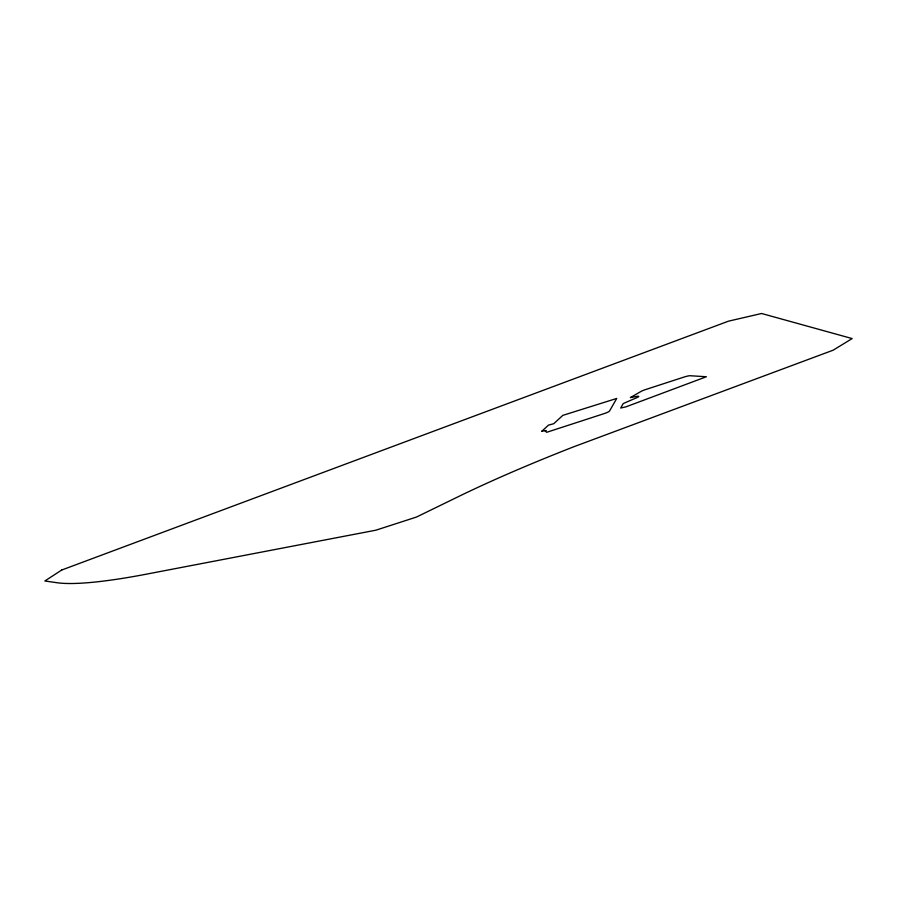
<?xml version="1.0" encoding="UTF-8"?>
<svg xmlns="http://www.w3.org/2000/svg" width="897" height="897" viewBox="0 0 897 897"><rect width="100%" height="100%" fill="white"/><g stroke="black" fill="none" stroke-linecap="round" stroke-linejoin="round"><path stroke-width="1.35" d="M630.445 397.528L641.12 391.384A6.313 0.863 -17.4 0 1 645.616 389.556L683.85 377.121A6.313 0.863 -17.4 0 1 690.141 375.731L706.365 376.751L625.927 406.857L620.724 408.012L622.989 403.919A5.135 0.706 -17.4 0 1 624.716 402.899L636.78 397.674A6.021 0.83 -17.4 0 0 635.962 396.519L630.479 397.573M541.9 431.188L546.116 430.493L545.073 430.829L546.677 432.309L603.726 413.752A6.907 0.953 -17.4 0 0 609.489 411.106L616.732 398.447L562.823 415.367L553.741 423.709L548.437 425.144L541.9 431.188M61.691 570.043L44.85 580.987L56.926 582.714A276.254 37.966 -17.4 0 0 146.783 574.091L375.888 530.194L416.455 517.064L458.468 496.59A434.103 59.662 -17.4 0 1 573.519 446.863L833.178 350.178L852.15 338.573L761.575 313.49L728.431 321.182L61.691 570.043"/></g></svg>
